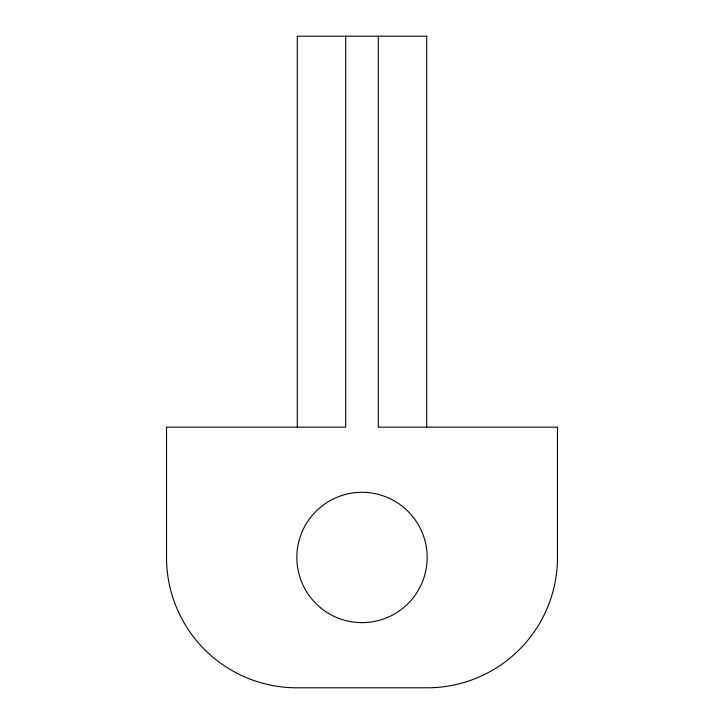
<?xml version="1.0" encoding="UTF-8"?>
<svg xmlns="http://www.w3.org/2000/svg" width="724" height="724" viewBox="0 0 724 724"><rect width="100%" height="100%" fill="white"/><g stroke="black" fill="none" stroke-linecap="round" stroke-linejoin="round"><path stroke-width="1.09" d="M426.726 427.16L426.726 36.2L297.274 36.2L297.274 427.16M378.29 36.2L378.29 427.16L557.48 427.16L557.48 557.48A130.32 130.32 0 0 1 427.16 687.8L296.84 687.8A130.32 130.32 0 0 1 166.52 557.48L166.52 427.16L345.71 427.16L345.71 36.2M320.515 607.726A65.16 65.16 0 0 0 426.255 568.286A65.16 65.16 0 0 0 339.23 496.429A65.16 65.16 0 0 0 320.515 607.726"/></g></svg>
